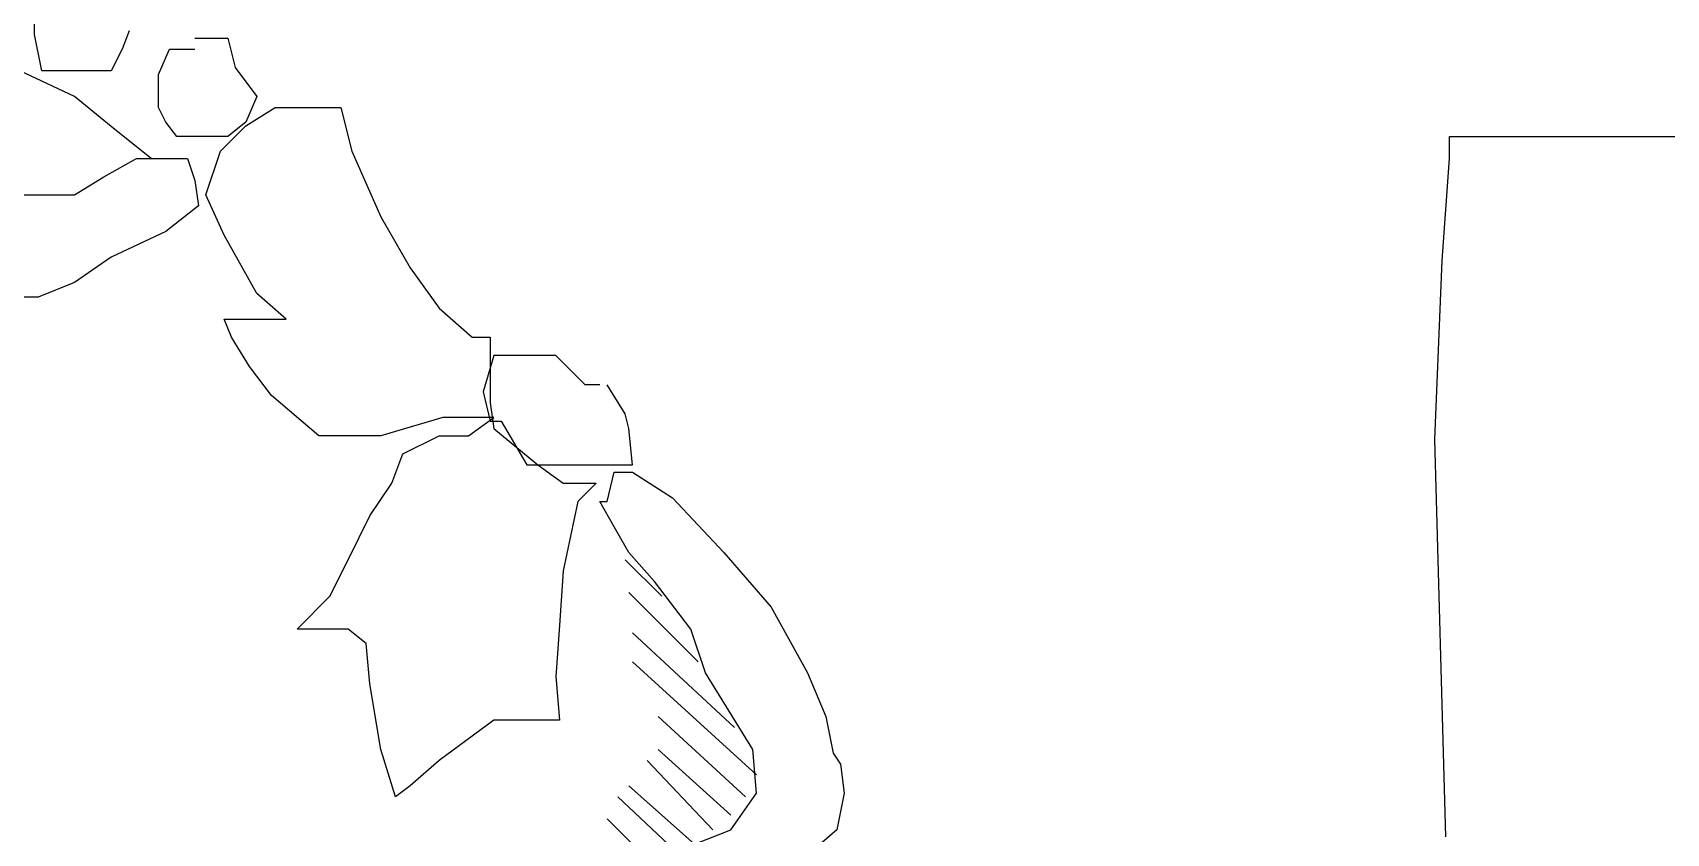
# Model space of a CAD drawing. Extents: x 748454 to 749044, y 4315881 to 4316908.
# Drawn here: x 748481.105 to 748485.585, y 4316746.23 to 4316748.425 of the extents above; entities that cross this region are included whole.
import ezdxf

# ---------------------------------------------------------------- set-up
doc = ezdxf.new("R2010")
doc.units = 0
doc.layers.get('0').update_dxf_attribs({"linetype": 'CONTINUOUS'})

msp = doc.modelspace()

# ---------------------------------------------------------------- linework, layer by layer
at = {"color": 0, "linetype": 'CONTINUOUS'}
for p, q in [((748481.11, 4316748.42), (748481.11, 4316748.51)), ((748481.11, 4316748.42), (748481.11, 4316748.51)), ((748481.13, 4316748.32), (748481.11, 4316748.42)), ((748481.13, 4316748.32), (748481.11, 4316748.42)), ((748481.37, 4316748.43), (748481.35, 4316748.38)), ((748481.37, 4316748.43), (748481.35, 4316748.38)), ((748481.55, 4316748.41), (748481.64, 4316748.41)), ((748481.55, 4316748.41), (748481.64, 4316748.41)), ((748481.64, 4316748.41), (748481.66, 4316748.33)), ((748481.64, 4316748.41), (748481.66, 4316748.33)), ((748481.35, 4316748.38), (748481.32, 4316748.32)), ((748481.35, 4316748.38), (748481.32, 4316748.32)), ((748481.45, 4316748.31), (748481.48, 4316748.38)), ((748481.45, 4316748.31), (748481.48, 4316748.38)), ((748481.48, 4316748.38), (748481.5, 4316748.38)), ((748481.48, 4316748.38), (748481.5, 4316748.38)), ((748481.5, 4316748.38), (748481.55, 4316748.38)), ((748481.5, 4316748.38), (748481.55, 4316748.38)), ((748481.22, 4316748.25), (748481.07, 4316748.32)), ((748481.22, 4316748.25), (748481.07, 4316748.32)), ((748481.19, 4316748.32), (748481.13, 4316748.32)), ((748481.19, 4316748.32), (748481.13, 4316748.32)), ((748481.27, 4316748.32), (748481.19, 4316748.32)), ((748481.27, 4316748.32), (748481.19, 4316748.32)), ((748481.32, 4316748.32), (748481.27, 4316748.32)), ((748481.32, 4316748.32), (748481.27, 4316748.32)), ((748481.45, 4316748.22), (748481.45, 4316748.31)), ((748481.45, 4316748.22), (748481.45, 4316748.31)), ((748481.66, 4316748.33), (748481.72, 4316748.25)), ((748481.66, 4316748.33), (748481.72, 4316748.25)), ((748481.33, 4316748.16), (748481.22, 4316748.25)), ((748481.33, 4316748.16), (748481.22, 4316748.25)), ((748481.47, 4316748.18), (748481.45, 4316748.22)), ((748481.47, 4316748.18), (748481.45, 4316748.22)), ((748481.72, 4316748.25), (748481.69, 4316748.18)), ((748481.72, 4316748.25), (748481.69, 4316748.18)), ((748481.69, 4316748.17), (748481.77, 4316748.22)), ((748481.69, 4316748.17), (748481.77, 4316748.22)), ((748481.77, 4316748.22), (748481.85, 4316748.22)), ((748481.77, 4316748.22), (748481.85, 4316748.22)), ((748481.85, 4316748.22), (748481.94, 4316748.22)), ((748481.85, 4316748.22), (748481.94, 4316748.22)), ((748481.94, 4316748.22), (748481.95, 4316748.22)), ((748481.94, 4316748.22), (748481.95, 4316748.22)), ((748481.95, 4316748.22), (748481.98, 4316748.1)), ((748481.95, 4316748.22), (748481.98, 4316748.1)), ((748481.5, 4316748.14), (748481.47, 4316748.18)), ((748481.5, 4316748.14), (748481.47, 4316748.18)), ((748481.69, 4316748.18), (748481.64, 4316748.14)), ((748481.69, 4316748.18), (748481.64, 4316748.14)), ((748481.43, 4316748.08), (748481.33, 4316748.16)), ((748481.43, 4316748.08), (748481.33, 4316748.16)), ((748481.55, 4316748.14), (748481.5, 4316748.14)), ((748481.55, 4316748.14), (748481.5, 4316748.14)), ((748481.64, 4316748.14), (748481.55, 4316748.14)), ((748481.64, 4316748.14), (748481.55, 4316748.14)), ((748481.62, 4316748.1), (748481.69, 4316748.17)), ((748481.62, 4316748.1), (748481.69, 4316748.17)), ((748484.99, 4316748.08), (748484.99, 4316748.14)), ((748484.99, 4316748.14), (748485.04, 4316748.14)), ((748484.99, 4316748.08), (748484.99, 4316748.14)), ((748484.99, 4316748.14), (748485.04, 4316748.14)), ((748485.04, 4316748.14), (748485.2, 4316748.14)), ((748485.04, 4316748.14), (748485.2, 4316748.14)), ((748485.2, 4316748.14), (748487.6, 4316748.14)), ((748485.2, 4316748.14), (748487.6, 4316748.14)), ((748481.58, 4316747.98), (748481.62, 4316748.1)), ((748481.58, 4316747.98), (748481.62, 4316748.1)), ((748481.98, 4316748.1), (748482.06, 4316747.92)), ((748481.98, 4316748.1), (748482.06, 4316747.92)), ((748481.3, 4316748.03), (748481.39, 4316748.08)), ((748481.3, 4316748.03), (748481.39, 4316748.08)), ((748481.39, 4316748.08), (748481.46, 4316748.08)), ((748481.39, 4316748.08), (748481.46, 4316748.08)), ((748481.46, 4316748.08), (748481.53, 4316748.08)), ((748481.46, 4316748.08), (748481.53, 4316748.08)), ((748481.53, 4316748.08), (748481.55, 4316748.02)), ((748481.53, 4316748.08), (748481.55, 4316748.02)), ((748484.97, 4316747.8), (748484.99, 4316748.08)), ((748484.97, 4316747.8), (748484.99, 4316748.08)), ((748481.22, 4316747.98), (748481.3, 4316748.03)), ((748481.22, 4316747.98), (748481.3, 4316748.03)), ((748481.55, 4316748.02), (748481.56, 4316747.95)), ((748481.55, 4316748.02), (748481.56, 4316747.95)), ((748481.08, 4316747.98), (748481.22, 4316747.98)), ((748481.08, 4316747.98), (748481.22, 4316747.98)), ((748481.56, 4316747.95), (748481.47, 4316747.88)), ((748481.56, 4316747.95), (748481.47, 4316747.88)), ((748481.63, 4316747.87), (748481.58, 4316747.98)), ((748481.63, 4316747.87), (748481.58, 4316747.98)), ((748482.06, 4316747.92), (748482.14, 4316747.78)), ((748482.06, 4316747.92), (748482.14, 4316747.78)), ((748481.47, 4316747.88), (748481.32, 4316747.81)), ((748481.47, 4316747.88), (748481.32, 4316747.81)), ((748481.72, 4316747.71), (748481.63, 4316747.87)), ((748481.72, 4316747.71), (748481.63, 4316747.87)), ((748481.32, 4316747.81), (748481.22, 4316747.74)), ((748481.32, 4316747.81), (748481.22, 4316747.74)), ((748482.14, 4316747.78), (748482.22, 4316747.67)), ((748482.14, 4316747.78), (748482.22, 4316747.67)), ((748484.95, 4316747.31), (748484.97, 4316747.8)), ((748484.95, 4316747.31), (748484.97, 4316747.8)), ((748481.22, 4316747.74), (748481.12, 4316747.7)), ((748481.22, 4316747.74), (748481.12, 4316747.7)), ((748481.12, 4316747.7), (748481.05, 4316747.7)), ((748481.12, 4316747.7), (748481.05, 4316747.7)), ((748481.8, 4316747.64), (748481.72, 4316747.71)), ((748481.8, 4316747.64), (748481.72, 4316747.71)), ((748481.65, 4316747.59), (748481.63, 4316747.64)), ((748481.63, 4316747.64), (748481.71, 4316747.64)), ((748481.65, 4316747.59), (748481.63, 4316747.64)), ((748481.63, 4316747.64), (748481.71, 4316747.64)), ((748481.71, 4316747.64), (748481.8, 4316747.64)), ((748481.71, 4316747.64), (748481.8, 4316747.64)), ((748482.22, 4316747.67), (748482.31, 4316747.59)), ((748482.22, 4316747.67), (748482.31, 4316747.59)), ((748481.7, 4316747.51), (748481.65, 4316747.59)), ((748481.7, 4316747.51), (748481.65, 4316747.59)), ((748482.31, 4316747.59), (748482.36, 4316747.59)), ((748482.31, 4316747.59), (748482.36, 4316747.59)), ((748482.36, 4316747.59), (748482.36, 4316747.51)), ((748482.36, 4316747.59), (748482.36, 4316747.51)), ((748481.76, 4316747.43), (748481.7, 4316747.51)), ((748481.76, 4316747.43), (748481.7, 4316747.51)), ((748482.37, 4316747.54), (748482.34, 4316747.44)), ((748482.37, 4316747.54), (748482.34, 4316747.44)), ((748482.36, 4316747.51), (748482.36, 4316747.41)), ((748482.36, 4316747.51), (748482.36, 4316747.41)), ((748482.44, 4316747.54), (748482.37, 4316747.54)), ((748482.44, 4316747.54), (748482.37, 4316747.54)), ((748482.54, 4316747.54), (748482.44, 4316747.54)), ((748482.54, 4316747.54), (748482.44, 4316747.54)), ((748482.62, 4316747.46), (748482.54, 4316747.54)), ((748482.62, 4316747.46), (748482.54, 4316747.54)), ((748482.66, 4316747.46), (748482.62, 4316747.46)), ((748482.66, 4316747.46), (748482.62, 4316747.46)), ((748482.73, 4316747.38), (748482.68, 4316747.46)), ((748482.73, 4316747.38), (748482.68, 4316747.46)), ((748481.89, 4316747.32), (748481.76, 4316747.43)), ((748481.89, 4316747.32), (748481.76, 4316747.43)), ((748482.34, 4316747.44), (748482.36, 4316747.36)), ((748482.34, 4316747.44), (748482.36, 4316747.36)), ((748482.23, 4316747.37), (748482.06, 4316747.32)), ((748482.23, 4316747.37), (748482.06, 4316747.32)), ((748482.37, 4316747.37), (748482.23, 4316747.37)), ((748482.37, 4316747.37), (748482.23, 4316747.37)), ((748482.3, 4316747.32), (748482.37, 4316747.37)), ((748482.3, 4316747.32), (748482.37, 4316747.37)), ((748482.36, 4316747.41), (748482.37, 4316747.34)), ((748482.36, 4316747.41), (748482.37, 4316747.34)), ((748482.74, 4316747.34), (748482.73, 4316747.38)), ((748482.74, 4316747.34), (748482.73, 4316747.38)), ((748482.36, 4316747.36), (748482.39, 4316747.36)), ((748482.36, 4316747.36), (748482.39, 4316747.36)), ((748482.37, 4316747.34), (748482.49, 4316747.24)), ((748482.37, 4316747.34), (748482.49, 4316747.24)), ((748482.39, 4316747.36), (748482.46, 4316747.24)), ((748482.39, 4316747.36), (748482.46, 4316747.24)), ((748482.75, 4316747.24), (748482.74, 4316747.34)), ((748482.75, 4316747.24), (748482.74, 4316747.34)), ((748482.06, 4316747.32), (748481.89, 4316747.32)), ((748482.06, 4316747.32), (748481.89, 4316747.32)), ((748482.12, 4316747.27), (748482.22, 4316747.32)), ((748482.12, 4316747.27), (748482.22, 4316747.32)), ((748482.22, 4316747.32), (748482.3, 4316747.32)), ((748482.22, 4316747.32), (748482.3, 4316747.32)), ((748484.98, 4316746.22), (748484.95, 4316747.31)), ((748484.98, 4316746.22), (748484.95, 4316747.31)), ((748482.09, 4316747.19), (748482.12, 4316747.27)), ((748482.09, 4316747.19), (748482.12, 4316747.27)), ((748482.46, 4316747.24), (748482.54, 4316747.24)), ((748482.46, 4316747.24), (748482.54, 4316747.24)), ((748482.49, 4316747.24), (748482.56, 4316747.19)), ((748482.49, 4316747.24), (748482.56, 4316747.19)), ((748482.54, 4316747.24), (748482.59, 4316747.24)), ((748482.54, 4316747.24), (748482.59, 4316747.24)), ((748482.59, 4316747.24), (748482.64, 4316747.24)), ((748482.59, 4316747.24), (748482.64, 4316747.24)), ((748482.64, 4316747.24), (748482.68, 4316747.24)), ((748482.64, 4316747.24), (748482.68, 4316747.24)), ((748482.68, 4316747.24), (748482.73, 4316747.24)), ((748482.68, 4316747.24), (748482.73, 4316747.24)), ((748482.73, 4316747.24), (748482.75, 4316747.24)), ((748482.73, 4316747.24), (748482.75, 4316747.24)), ((748482.03, 4316747.1), (748482.09, 4316747.19)), ((748482.03, 4316747.1), (748482.09, 4316747.19)), ((748482.56, 4316747.19), (748482.62, 4316747.19)), ((748482.56, 4316747.19), (748482.62, 4316747.19)), ((748482.65, 4316747.19), (748482.6, 4316747.14)), ((748482.65, 4316747.19), (748482.6, 4316747.14)), ((748482.62, 4316747.19), (748482.65, 4316747.19)), ((748482.62, 4316747.19), (748482.65, 4316747.19)), ((748482.68, 4316747.14), (748482.7, 4316747.22)), ((748482.68, 4316747.14), (748482.7, 4316747.22)), ((748482.7, 4316747.22), (748482.75, 4316747.22)), ((748482.7, 4316747.22), (748482.75, 4316747.22)), ((748482.75, 4316747.22), (748482.86, 4316747.15)), ((748482.75, 4316747.22), (748482.86, 4316747.15)), ((748482.86, 4316747.15), (748483, 4316747)), ((748482.86, 4316747.15), (748483, 4316747)), ((748481.97, 4316746.98), (748482.03, 4316747.1)), ((748481.97, 4316746.98), (748482.03, 4316747.1)), ((748482.6, 4316747.14), (748482.56, 4316746.95)), ((748482.6, 4316747.14), (748482.56, 4316746.95)), ((748482.7, 4316747.07), (748482.66, 4316747.14)), ((748482.66, 4316747.14), (748482.68, 4316747.14)), ((748482.7, 4316747.07), (748482.66, 4316747.14)), ((748482.66, 4316747.14), (748482.68, 4316747.14)), ((748482.74, 4316747), (748482.7, 4316747.07)), ((748482.74, 4316747), (748482.7, 4316747.07)), ((748481.92, 4316746.88), (748481.97, 4316746.98)), ((748481.92, 4316746.88), (748481.97, 4316746.98)), ((748482.73, 4316746.98), (748482.83, 4316746.88)), ((748482.73, 4316746.98), (748482.83, 4316746.88)), ((748482.81, 4316746.92), (748482.74, 4316747)), ((748482.81, 4316746.92), (748482.74, 4316747)), ((748483, 4316747), (748483.13, 4316746.85)), ((748483, 4316747), (748483.13, 4316746.85)), ((748482.56, 4316746.95), (748482.55, 4316746.8)), ((748482.56, 4316746.95), (748482.55, 4316746.8)), ((748482.91, 4316746.79), (748482.81, 4316746.92)), ((748482.91, 4316746.79), (748482.81, 4316746.92)), ((748481.83, 4316746.79), (748481.92, 4316746.88)), ((748481.83, 4316746.79), (748481.92, 4316746.88)), ((748482.93, 4316746.7), (748482.74, 4316746.89)), ((748482.93, 4316746.7), (748482.74, 4316746.89)), ((748483.13, 4316746.85), (748483.23, 4316746.67)), ((748483.13, 4316746.85), (748483.23, 4316746.67)), ((748481.9, 4316746.79), (748481.83, 4316746.79)), ((748481.9, 4316746.79), (748481.83, 4316746.79)), ((748481.97, 4316746.79), (748481.9, 4316746.79)), ((748481.97, 4316746.79), (748481.9, 4316746.79)), ((748482.02, 4316746.75), (748481.97, 4316746.79)), ((748482.02, 4316746.75), (748481.97, 4316746.79)), ((748482.55, 4316746.8), (748482.54, 4316746.66)), ((748482.55, 4316746.8), (748482.54, 4316746.66)), ((748482.95, 4316746.67), (748482.91, 4316746.79)), ((748482.95, 4316746.67), (748482.91, 4316746.79)), ((748482.03, 4316746.64), (748482.02, 4316746.75)), ((748482.03, 4316746.64), (748482.02, 4316746.75)), ((748482.75, 4316746.78), (748483.03, 4316746.52)), ((748482.75, 4316746.78), (748483.03, 4316746.52)), ((748483.09, 4316746.39), (748482.75, 4316746.7)), ((748483.09, 4316746.39), (748482.75, 4316746.7)), ((748482.54, 4316746.66), (748482.55, 4316746.54)), ((748482.54, 4316746.66), (748482.55, 4316746.54)), ((748483.08, 4316746.46), (748482.95, 4316746.67)), ((748483.08, 4316746.46), (748482.95, 4316746.67)), ((748483.23, 4316746.67), (748483.28, 4316746.55)), ((748483.23, 4316746.67), (748483.28, 4316746.55)), ((748482.06, 4316746.46), (748482.03, 4316746.64)), ((748482.06, 4316746.46), (748482.03, 4316746.64)), ((748482.37, 4316746.54), (748482.22, 4316746.43)), ((748482.37, 4316746.54), (748482.22, 4316746.43)), ((748482.42, 4316746.54), (748482.37, 4316746.54)), ((748482.42, 4316746.54), (748482.37, 4316746.54)), ((748482.49, 4316746.54), (748482.42, 4316746.54)), ((748482.49, 4316746.54), (748482.42, 4316746.54)), ((748482.55, 4316746.54), (748482.49, 4316746.54)), ((748482.55, 4316746.54), (748482.49, 4316746.54)), ((748482.82, 4316746.55), (748483.06, 4316746.33)), ((748482.82, 4316746.55), (748483.06, 4316746.33)), ((748483.28, 4316746.55), (748483.3, 4316746.45)), ((748483.28, 4316746.55), (748483.3, 4316746.45)), ((748482.1, 4316746.33), (748482.06, 4316746.46)), ((748482.1, 4316746.33), (748482.06, 4316746.46)), ((748482.22, 4316746.43), (748482.14, 4316746.36)), ((748482.22, 4316746.43), (748482.14, 4316746.36)), ((748482.79, 4316746.43), (748482.97, 4316746.24)), ((748482.79, 4316746.43), (748482.97, 4316746.24)), ((748483.02, 4316746.28), (748482.82, 4316746.46)), ((748483.02, 4316746.28), (748482.82, 4316746.46)), ((748483.09, 4316746.34), (748483.08, 4316746.46)), ((748483.09, 4316746.34), (748483.08, 4316746.46)), ((748483.3, 4316746.45), (748483.32, 4316746.42)), ((748483.3, 4316746.45), (748483.32, 4316746.42)), ((748483.32, 4316746.42), (748483.33, 4316746.34)), ((748483.32, 4316746.42), (748483.33, 4316746.34)), ((748482.14, 4316746.36), (748482.1, 4316746.33)), ((748482.14, 4316746.36), (748482.1, 4316746.33)), ((748482.92, 4316746.2), (748482.74, 4316746.36)), ((748482.92, 4316746.2), (748482.74, 4316746.36)), ((748483.02, 4316746.24), (748483.09, 4316746.34)), ((748483.02, 4316746.24), (748483.09, 4316746.34)), ((748483.33, 4316746.34), (748483.31, 4316746.24)), ((748483.33, 4316746.34), (748483.31, 4316746.24)), ((748482.71, 4316746.33), (748482.88, 4316746.17)), ((748482.71, 4316746.33), (748482.88, 4316746.17)), ((748482.82, 4316746.13), (748482.68, 4316746.27)), ((748482.82, 4316746.13), (748482.68, 4316746.27)), ((748482.92, 4316746.2), (748483.02, 4316746.24)), ((748482.92, 4316746.2), (748483.02, 4316746.24)), ((748483.31, 4316746.24), (748483.23, 4316746.17)), ((748483.31, 4316746.24), (748483.23, 4316746.17))]:
    msp.add_line(p, q, dxfattribs=at)

# ---------------------------------------------------------------- meshes
mesh = msp.add_polyface(dxfattribs=at)
corners = [(748454.5, 4315881), (748454.5, 4315881), (748454.5, 4316071.9618), (748762.5, 4315881), (748454.5, 4316246.4935), (749044, 4315881), (748454.5, 4316907.5), (749044, 4316542.0065), (749044, 4316907.5)]
mesh.append_faces([[corners[k] for k in face] for face in [(0, 1, 3, 2), (2, 3, 5, 4), (4, 5, 7, 6), (6, 7, 8, 8)]], dxfattribs={"vtx0": -1, "vtx2": -1, "color": 0})
mesh = msp.add_polyface(dxfattribs=at)
corners = [(748464.5, 4316721), (748464.5, 4316721), (748464.5, 4316895.2713), (748745.58, 4316721), (748464.5, 4316901.5), (748745.58, 4316727.2287), (748745.58, 4316901.5)]
mesh.append_faces([[corners[k] for k in face] for face in [(0, 1, 3, 2), (2, 3, 5, 4), (4, 5, 6, 6)]], dxfattribs={"vtx0": -1, "vtx2": -1, "color": 0})

doc.saveas('drawing.dxf')
